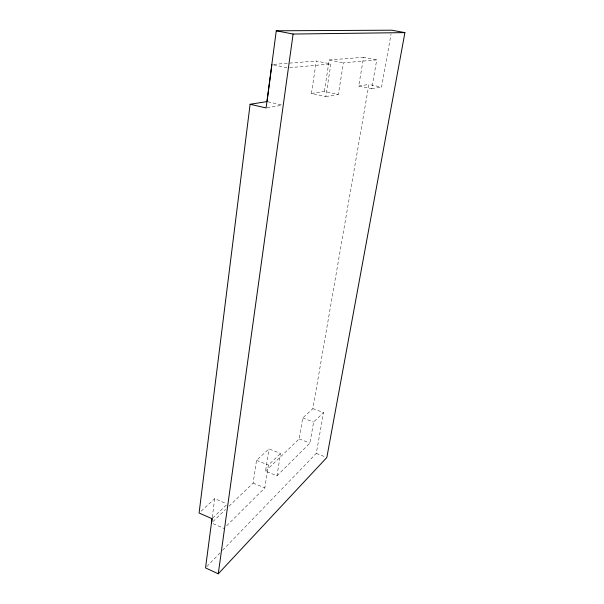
<?xml version="1.0" encoding="UTF-8"?>
<svg xmlns="http://www.w3.org/2000/svg" width="604" height="604" viewBox="0 0 604 604"><rect width="100%" height="100%" fill="white"/><g stroke="black" fill="none" stroke-linecap="round" stroke-linejoin="round"><path stroke-width="0.45" stroke-dasharray="3.02 2.27" d="M212.261 517.356L214.722 498.67L226.523 503.713M228.969 506.235L253.129 483.079L256.534 460.324L268.991 448.893L280.588 453.445L276.987 475.801L265.541 471.173L268.991 448.893M311.445 93.431L316.3 61.004L330.864 63.979L325.79 96.572L311.445 93.431L324.363 91.408L338.338 94.443L343.419 62.854L376.737 59.871L371.694 88.788L358.716 86.047L363.57 57.267L376.737 59.871M324.363 91.408L329.233 59.985L363.57 57.267M226.666 525.782L264.816 487.896L268.372 465.065L280.588 453.445M265.541 471.173L299.169 438.934L302.71 417.968L312.872 408.651L368.901 84.454L381.577 87.112L391.067 33.869M276.987 475.801L309.95 443.064L313.612 422.03L323.563 412.562L312.872 408.651M222.574 550.289L316.285 453.408L323.563 412.562M206.847 566.552L219.954 553M212.865 521.667L225.617 509.451M212.683 518.043L226.696 504.71M201.124 511.143L214.722 498.67M267.013 107.799L281.653 105.277M325.79 96.572L338.338 94.443M371.694 88.788L381.577 87.112M358.716 86.047L368.901 84.454M289.603 67.671L330.864 63.979M273.755 64.371L316.3 61.004M329.233 59.985L343.419 62.854M273.665 64.885L287.731 67.837M267.942 101.789L282.566 105.119M302.71 417.968L313.612 422.03M299.169 438.934L309.95 443.064M316.285 453.408L325.08 456.805M256.534 460.324L268.372 465.065M253.129 483.079L264.816 487.896M213.189 523.691L223.993 528.44"/><path stroke-width="0.91" d="M250.109 104.266L199.086 513.015L212.012 518.677L205.534 567.903L218.263 573.8L326.839 457.485L404.914 32.616L391.724 30.2L276.262 30.789L266.1 107.957L250.109 104.266L267.028 101.578L271.906 64.515M211.528 522.958L212.14 518.285M218.263 573.8L293.106 34.043L404.914 32.616M276.262 30.789L293.106 34.043"/></g></svg>
